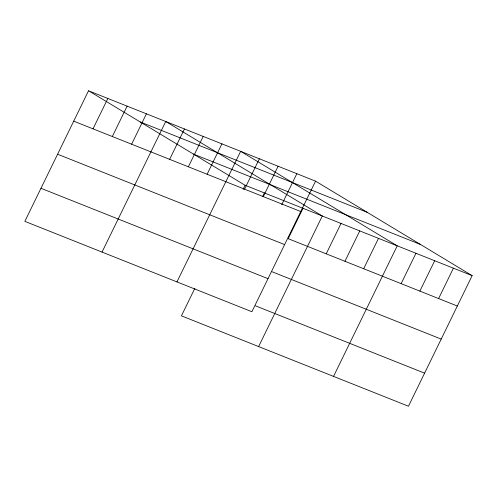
<?xml version="1.0" encoding="UTF-8"?>
<svg xmlns="http://www.w3.org/2000/svg" width="497" height="497" viewBox="0 0 497 497"><rect width="100%" height="100%" fill="white"/><g stroke="black" fill="none" stroke-linecap="round" stroke-linejoin="round"><path stroke-width="0.75" d="M88.534 90.777L24.85 221.358L251.886 311.731L315.57 181.156L88.534 90.777L245.114 185.269L472.15 275.642L408.466 406.223L181.43 315.843L194.867 288.291M93.02 128.835L107.837 98.462M112.316 136.52L127.133 106.141M131.618 144.198L146.429 113.825M102.04 252.085L165.731 121.504L322.304 215.996L258.62 346.577M169.645 159.338L184.462 128.959M188.375 166.793L203.192 136.42M207.106 174.248L221.923 143.875M176.963 281.911L240.654 151.33L397.227 245.822L333.543 376.397M243.095 189.413L245.114 185.269M244.567 189.164L259.378 158.785M262.727 196.402L264.41 192.948M263.298 196.619L278.109 166.24M281.693 204.776L296.839 173.695M303.008 208.311L288.192 238.69L457.333 306.022M326.225 253.83L341.035 223.451M344.955 261.285L359.766 230.906M363.68 268.74L378.497 238.361M401.141 283.65L415.958 253.277M419.872 291.105L434.689 260.732M438.602 298.567L453.419 268.187M140.21 121.958L367.246 212.337M193.445 154.089L420.481 244.462M73.724 121.156L300.76 211.529M57.596 154.219L284.632 244.599M272.064 271.753L441.206 339.084M40.978 188.288L268.013 278.668M255.452 305.823L424.593 373.154M315.57 181.156L472.15 275.642"/></g></svg>
